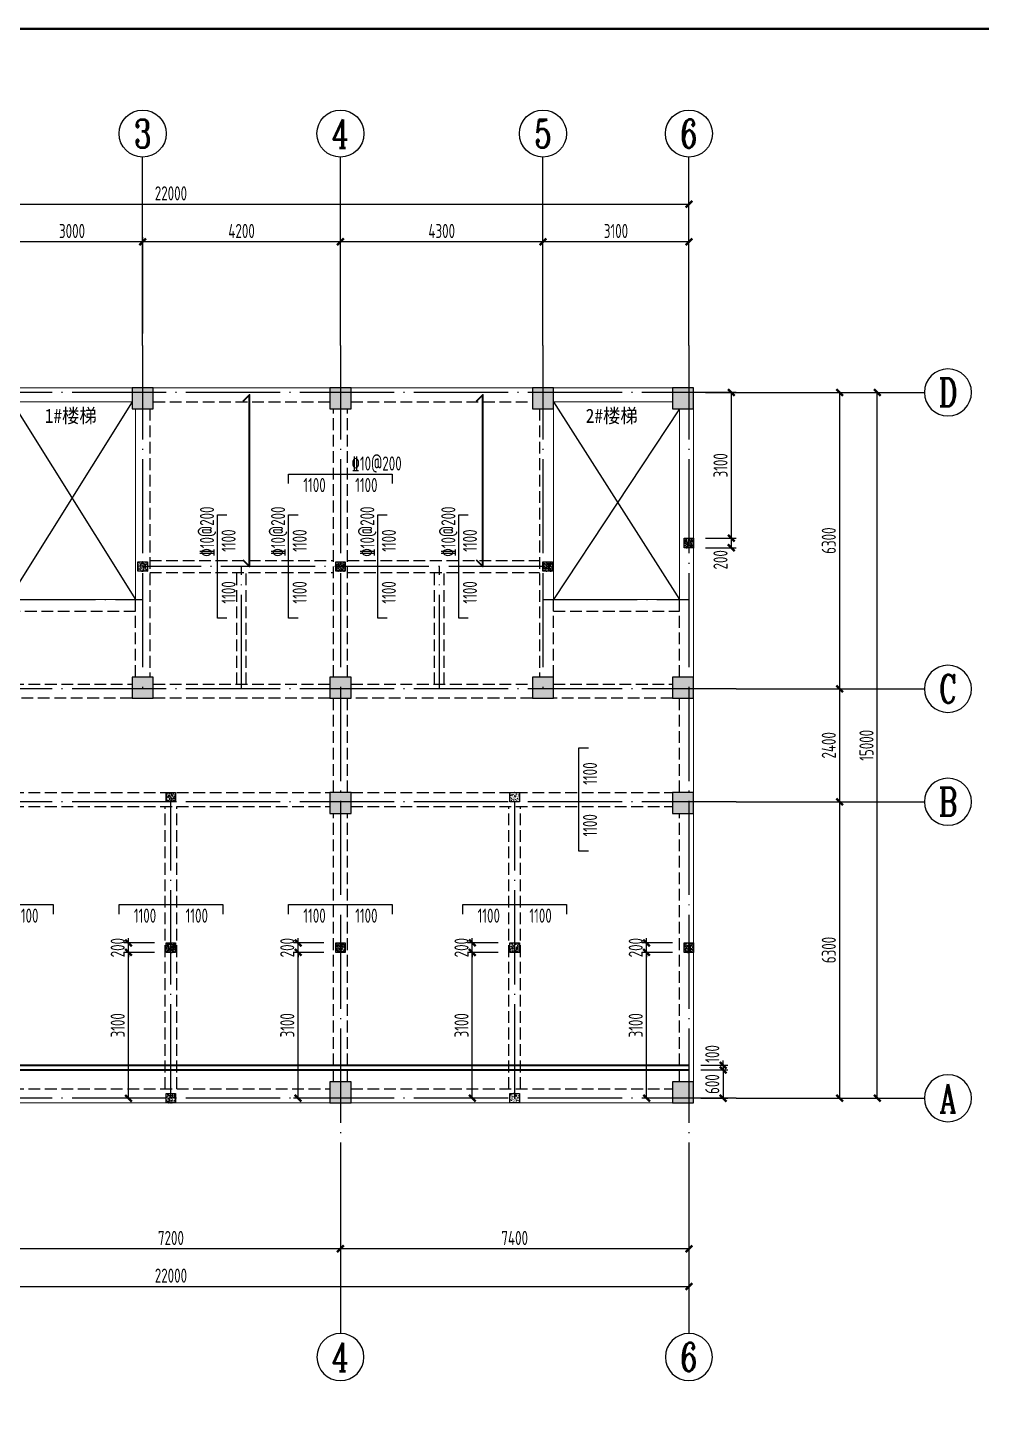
# Model space of a CAD drawing. Extents: x 9732137 to 18866768, y -962146 to 246094.
# Drawn here: x 9802854 to 9823110, y -452943 to -423681 of the extents above; entities that cross this region are included whole.
import ezdxf
from ezdxf.enums import TextEntityAlignment as Align

# ---------------------------------------------------------------- set-up
doc = ezdxf.new("R2010")
doc.units = 0
doc.header["$LTSCALE"] = 1000
for name, pattern in [('3', [500, 300, -200]), ('DASH', [0.35, 0.25, -0.1]), ('DOTE', [2.42, 2, -0.2, 0.02, -0.2])]:
    doc.linetypes.add(name, pattern=pattern)
doc.layers.get('0').update_dxf_attribs({"linetype": 'CONTINUOUS'})
doc.layers.get('Defpoints').update_dxf_attribs({"linetype": 'CONTINUOUS'})
for name, color, linetype in [('AXIS', 1, 'DOTE'), ('AXIS_DIM', 3, 'CONTINUOUS'), ('AXIS_NUM', 7, 'CONTINUOUS'), ('BORDER', 7, 'CONTINUOUS'), ('COLU', 7, 'CONTINUOUS'), ('DIM', 3, 'CONTINUOUS'), ('TEXT', 7, 'CONTINUOUS'), ('柱涂实', 54, 'CONTINUOUS'), ('梁虚线', 134, '3'), ('楼板负筋钢筋', 1, 'CONTINUOUS'), ('零厚板', 7, 'CONTINUOUS')]:
    doc.layers.add(name, color=color, linetype=linetype)
for name, color, linetype, lineweight in [('梁', 4, 'CONTINUOUS', 18), ('楼板正筋钢筋', 14, 'CONTINUOUS', 35), ('楼板负筋文字', 7, 'CONTINUOUS', 25), ('楼板负筋标注', 84, 'CONTINUOUS', 25)]:
    doc.layers.add(name, color=color, linetype=linetype, lineweight=lineweight)
doc.styles.add('STYLE3', font='simhei.ttf', dxfattribs={"width": 0.9})
doc.styles.add('TSSD_Axis', font='Complex.shx', dxfattribs={"width": 0.7, "bigfont": 'hztxt.shx'})
doc.styles.add('TSSD_Dimension', font='Tssdeng.shx', dxfattribs={"width": 0.7, "bigfont": 'hztxt.shx'})
doc.styles.add('TSSD_Rein', font='Tssdeng.shx', dxfattribs={"width": 0.7, "bigfont": 'hztxt.shx'})
doc.dimstyles.new('TSSD_100_100$0', dxfattribs={"dimtxt": 300, "dimasz": 100, "dimexe": 100, "dimexo": 250, "dimgap": 80, "dimtad": 1, "dimdec": 0, "dimzin": 0, "dimdsep": 46, "dimtxsty": 'TSSD_Dimension', "dimblk1": 'ARCHTICK', "dimblk2": 'ARCHTICK', "dimsah": 1, "dimcen": 0, "dimclrd": 3, "dimclre": 256, "dimclrt": 7, "dimadec": 1, "dimazin": 0, "dimtfac": 1, "dimtdec": 0, "dimtix": 1, "dimtmove": 2, "dimatfit": 3, "dimldrblk": 'ARCHTICK', "dimfxl": 1, "dimtolj": 1, "dimtzin": 0, "dimarcsym": 0})

# ---------------------------------------------------------------- blocks, each defined once
blk = doc.blocks.new('ts_axno')
at = {"color": 0, "linetype": 'ByBlock', "lineweight": -2}
blk.add_circle((0, 0), 0.5, dxfattribs=at)
at = {"color": 0, "linetype": 'ByBlock', "lineweight": -2, "style": 'TSSD_Axis', "width": 0.7}
blk.add_attdef('A', text='', height=0.6, dxfattribs=at).set_placement((0, 0), align=Align.MIDDLE_CENTER)
blk = doc.blocks.new('_ArchTick')
at = {"color": 0, "linetype": 'ByBlock', "const_width": 0.5}
blk.add_lwpolyline([(-0.71, -0.71), (0.71, 0.71)], dxfattribs=at)
blk = doc.blocks.new('*D443')
at = {"layer": 'AXIS_DIM', "lineweight": -2}
for p, q in [((9813799, -430185), (9813799, -428135)), ((9816899, -430185), (9816899, -428135))]:
    blk.add_line(p, q, dxfattribs=at)
at = {"layer": 'AXIS_DIM', "color": 3, "lineweight": -2}
blk.add_line((9816899, -428235), (9813799, -428235), dxfattribs=at)
at = {"layer": 'Defpoints', "color": 0}
for p in [(9813799, -428235), (9813799, -430435), (9816899, -430435)]:
    blk.add_point(p, dxfattribs=at)
at = {"layer": 'AXIS_DIM', "color": 3, "lineweight": -2, "xscale": 100, "yscale": 100, "zscale": 100, "rotation": 180}
blk.add_blockref('_ArchTick', (9813799, -428235), dxfattribs=at)
at = {"layer": 'AXIS_DIM', "color": 3, "lineweight": -2, "xscale": 100, "yscale": 100, "zscale": 100}
blk.add_blockref('_ArchTick', (9816899, -428235), dxfattribs=at)
at = {"layer": 'AXIS_DIM', "color": 7, "insert": (9815349, -428005), "char_height": 300, "attachment_point": 5, "style": 'TSSD_Dimension'}
blk.add_mtext('\\A1;3100', dxfattribs=at)
blk = doc.blocks.new('*D444')
at = {"layer": 'AXIS_DIM', "lineweight": -2}
for p, q in [((9809499, -430185), (9809499, -428135)), ((9813799, -430185), (9813799, -428135))]:
    blk.add_line(p, q, dxfattribs=at)
at = {"layer": 'AXIS_DIM', "color": 3, "lineweight": -2}
blk.add_line((9813799, -428235), (9809499, -428235), dxfattribs=at)
at = {"layer": 'Defpoints', "color": 0}
for p in [(9809499, -428235), (9809499, -430435), (9813799, -430435)]:
    blk.add_point(p, dxfattribs=at)
at = {"layer": 'AXIS_DIM', "color": 3, "lineweight": -2, "xscale": 100, "yscale": 100, "zscale": 100, "rotation": 180}
blk.add_blockref('_ArchTick', (9809499, -428235), dxfattribs=at)
at = {"layer": 'AXIS_DIM', "color": 3, "lineweight": -2, "xscale": 100, "yscale": 100, "zscale": 100}
blk.add_blockref('_ArchTick', (9813799, -428235), dxfattribs=at)
at = {"layer": 'AXIS_DIM', "color": 7, "insert": (9811649, -428005), "char_height": 300, "attachment_point": 5, "style": 'TSSD_Dimension'}
blk.add_mtext('\\A1;4300', dxfattribs=at)
blk = doc.blocks.new('*D445')
at = {"layer": 'AXIS_DIM', "lineweight": -2}
for p, q in [((9805299, -430185), (9805299, -428135)), ((9809499, -430185), (9809499, -428135))]:
    blk.add_line(p, q, dxfattribs=at)
at = {"layer": 'AXIS_DIM', "color": 3, "lineweight": -2}
blk.add_line((9809499, -428235), (9805299, -428235), dxfattribs=at)
at = {"layer": 'Defpoints', "color": 0}
for p in [(9805299, -428235), (9805299, -430435), (9809499, -430435)]:
    blk.add_point(p, dxfattribs=at)
at = {"layer": 'AXIS_DIM', "color": 3, "lineweight": -2, "xscale": 100, "yscale": 100, "zscale": 100, "rotation": 180}
blk.add_blockref('_ArchTick', (9805299, -428235), dxfattribs=at)
at = {"layer": 'AXIS_DIM', "color": 3, "lineweight": -2, "xscale": 100, "yscale": 100, "zscale": 100}
blk.add_blockref('_ArchTick', (9809499, -428235), dxfattribs=at)
at = {"layer": 'AXIS_DIM', "color": 7, "insert": (9807399, -428005), "char_height": 300, "attachment_point": 5, "style": 'TSSD_Dimension'}
blk.add_mtext('\\A1;4200', dxfattribs=at)
blk = doc.blocks.new('*D446')
at = {"layer": 'AXIS_DIM', "lineweight": -2}
for p, q in [((9802299, -430185), (9802299, -428135)), ((9805299, -430185), (9805299, -428135))]:
    blk.add_line(p, q, dxfattribs=at)
at = {"layer": 'AXIS_DIM', "color": 3, "lineweight": -2}
blk.add_line((9805299, -428235), (9802299, -428235), dxfattribs=at)
at = {"layer": 'Defpoints', "color": 0}
for p in [(9802299, -428235), (9802299, -430435), (9805299, -430435)]:
    blk.add_point(p, dxfattribs=at)
at = {"layer": 'AXIS_DIM', "color": 3, "lineweight": -2, "xscale": 100, "yscale": 100, "zscale": 100, "rotation": 180}
blk.add_blockref('_ArchTick', (9802299, -428235), dxfattribs=at)
at = {"layer": 'AXIS_DIM', "color": 3, "lineweight": -2, "xscale": 100, "yscale": 100, "zscale": 100}
blk.add_blockref('_ArchTick', (9805299, -428235), dxfattribs=at)
at = {"layer": 'AXIS_DIM', "color": 7, "insert": (9803799, -428005), "char_height": 300, "attachment_point": 5, "style": 'TSSD_Dimension'}
blk.add_mtext('\\A1;3000', dxfattribs=at)
blk = doc.blocks.new('*D448')
at = {"layer": 'AXIS_DIM', "lineweight": -2}
for p, q in [((9794899, -430185), (9794899, -427335)), ((9816899, -430185), (9816899, -427335))]:
    blk.add_line(p, q, dxfattribs=at)
at = {"layer": 'AXIS_DIM', "color": 3, "lineweight": -2}
blk.add_line((9794899, -427435), (9816899, -427435), dxfattribs=at)
at = {"layer": 'Defpoints', "color": 0}
for p in [(9816899, -427435), (9794899, -430435), (9816899, -430435)]:
    blk.add_point(p, dxfattribs=at)
at = {"layer": 'AXIS_DIM', "color": 3, "lineweight": -2, "xscale": 100, "yscale": 100, "zscale": 100, "rotation": 180}
blk.add_blockref('_ArchTick', (9794899, -427435), dxfattribs=at)
at = {"layer": 'AXIS_DIM', "color": 3, "lineweight": -2, "xscale": 100, "yscale": 100, "zscale": 100}
blk.add_blockref('_ArchTick', (9816899, -427435), dxfattribs=at)
at = {"layer": 'AXIS_DIM', "color": 7, "insert": (9805899, -427205), "char_height": 300, "attachment_point": 5, "style": 'TSSD_Dimension'}
blk.add_mtext('\\A1;22000', dxfattribs=at)
blk = doc.blocks.new('*D453')
at = {"layer": 'AXIS_DIM', "lineweight": -2}
for p, q in [((9809499, -447685), (9809499, -449735)), ((9816899, -447685), (9816899, -449735))]:
    blk.add_line(p, q, dxfattribs=at)
at = {"layer": 'AXIS_DIM', "color": 3, "lineweight": -2}
blk.add_line((9816899, -449635), (9809499, -449635), dxfattribs=at)
at = {"layer": 'Defpoints', "color": 0}
for p in [(9809499, -447435), (9816899, -447435), (9809499, -449635)]:
    blk.add_point(p, dxfattribs=at)
at = {"layer": 'AXIS_DIM', "color": 3, "lineweight": -2, "xscale": 100, "yscale": 100, "zscale": 100, "rotation": 180}
blk.add_blockref('_ArchTick', (9809499, -449635), dxfattribs=at)
at = {"layer": 'AXIS_DIM', "color": 3, "lineweight": -2, "xscale": 100, "yscale": 100, "zscale": 100}
blk.add_blockref('_ArchTick', (9816899, -449635), dxfattribs=at)
at = {"layer": 'AXIS_DIM', "color": 7, "insert": (9813199, -449405), "char_height": 300, "attachment_point": 5, "style": 'TSSD_Dimension'}
blk.add_mtext('\\A1;7400', dxfattribs=at)
blk = doc.blocks.new('*D454')
at = {"layer": 'AXIS_DIM', "lineweight": -2}
for p, q in [((9802299, -447685), (9802299, -449735)), ((9809499, -447685), (9809499, -449735))]:
    blk.add_line(p, q, dxfattribs=at)
at = {"layer": 'AXIS_DIM', "color": 3, "lineweight": -2}
blk.add_line((9809499, -449635), (9802299, -449635), dxfattribs=at)
at = {"layer": 'Defpoints', "color": 0}
for p in [(9802299, -447435), (9809499, -447435), (9802299, -449635)]:
    blk.add_point(p, dxfattribs=at)
at = {"layer": 'AXIS_DIM', "color": 3, "lineweight": -2, "xscale": 100, "yscale": 100, "zscale": 100, "rotation": 180}
blk.add_blockref('_ArchTick', (9802299, -449635), dxfattribs=at)
at = {"layer": 'AXIS_DIM', "color": 3, "lineweight": -2, "xscale": 100, "yscale": 100, "zscale": 100}
blk.add_blockref('_ArchTick', (9809499, -449635), dxfattribs=at)
at = {"layer": 'AXIS_DIM', "color": 7, "insert": (9805899, -449405), "char_height": 300, "attachment_point": 5, "style": 'TSSD_Dimension'}
blk.add_mtext('\\A1;7200', dxfattribs=at)
blk = doc.blocks.new('*D456')
at = {"layer": 'AXIS_DIM', "lineweight": -2}
for p, q in [((9794899, -447685), (9794899, -450535)), ((9816899, -447685), (9816899, -450535))]:
    blk.add_line(p, q, dxfattribs=at)
at = {"layer": 'AXIS_DIM', "color": 3, "lineweight": -2}
blk.add_line((9794899, -450435), (9816899, -450435), dxfattribs=at)
at = {"layer": 'Defpoints', "color": 0}
for p in [(9794899, -447435), (9816899, -447435), (9816899, -450435)]:
    blk.add_point(p, dxfattribs=at)
at = {"layer": 'AXIS_DIM', "color": 3, "lineweight": -2, "xscale": 100, "yscale": 100, "zscale": 100, "rotation": 180}
blk.add_blockref('_ArchTick', (9794899, -450435), dxfattribs=at)
at = {"layer": 'AXIS_DIM', "color": 3, "lineweight": -2, "xscale": 100, "yscale": 100, "zscale": 100}
blk.add_blockref('_ArchTick', (9816899, -450435), dxfattribs=at)
at = {"layer": 'AXIS_DIM', "color": 7, "insert": (9805899, -450205), "char_height": 300, "attachment_point": 5, "style": 'TSSD_Dimension'}
blk.add_mtext('\\A1;22000', dxfattribs=at)
blk = doc.blocks.new('*D457')
at = {"layer": 'AXIS_DIM', "lineweight": -2}
for p, q in [((9818149, -431435), (9820199, -431435)), ((9818149, -437735), (9820199, -437735))]:
    blk.add_line(p, q, dxfattribs=at)
at = {"layer": 'AXIS_DIM', "color": 3, "lineweight": -2}
blk.add_line((9820099, -431435), (9820099, -437735), dxfattribs=at)
at = {"layer": 'Defpoints', "color": 0}
for p in [(9817899, -431435), (9817899, -437735), (9820099, -437735)]:
    blk.add_point(p, dxfattribs=at)
at = {"layer": 'AXIS_DIM', "color": 3, "lineweight": -2, "xscale": 100, "yscale": 100, "zscale": 100}
for p, rotation in [((9820099, -431435), 90), ((9820099, -437735), 270)]:
    blk.add_blockref('_ArchTick', p, dxfattribs=dict(at, rotation=rotation))
at = {"layer": 'AXIS_DIM', "color": 7, "insert": (9819869, -434585), "char_height": 300, "attachment_point": 5, "rotation": 90, "style": 'TSSD_Dimension'}
blk.add_mtext('\\A1;6300', dxfattribs=at)
blk = doc.blocks.new('*D458')
at = {"layer": 'AXIS_DIM', "lineweight": -2}
for p, q in [((9818149, -437735), (9820199, -437735)), ((9818149, -440135), (9820199, -440135))]:
    blk.add_line(p, q, dxfattribs=at)
at = {"layer": 'AXIS_DIM', "color": 3, "lineweight": -2}
blk.add_line((9820099, -437735), (9820099, -440135), dxfattribs=at)
at = {"layer": 'Defpoints', "color": 0}
for p in [(9817899, -437735), (9817899, -440135), (9820099, -440135)]:
    blk.add_point(p, dxfattribs=at)
at = {"layer": 'AXIS_DIM', "color": 3, "lineweight": -2, "xscale": 100, "yscale": 100, "zscale": 100}
for p, rotation in [((9820099, -437735), 90), ((9820099, -440135), 270)]:
    blk.add_blockref('_ArchTick', p, dxfattribs=dict(at, rotation=rotation))
at = {"layer": 'AXIS_DIM', "color": 7, "insert": (9819869, -438935), "char_height": 300, "attachment_point": 5, "rotation": 90, "style": 'TSSD_Dimension'}
blk.add_mtext('\\A1;2400', dxfattribs=at)
blk = doc.blocks.new('*D459')
at = {"layer": 'AXIS_DIM', "lineweight": -2}
for p, q in [((9818149, -440135), (9820199, -440135)), ((9818149, -446435), (9820199, -446435))]:
    blk.add_line(p, q, dxfattribs=at)
at = {"layer": 'AXIS_DIM', "color": 3, "lineweight": -2}
blk.add_line((9820099, -440135), (9820099, -446435), dxfattribs=at)
at = {"layer": 'Defpoints', "color": 0}
for p in [(9817899, -440135), (9817899, -446435), (9820099, -446435)]:
    blk.add_point(p, dxfattribs=at)
at = {"layer": 'AXIS_DIM', "color": 3, "lineweight": -2, "xscale": 100, "yscale": 100, "zscale": 100}
for p, rotation in [((9820099, -440135), 90), ((9820099, -446435), 270)]:
    blk.add_blockref('_ArchTick', p, dxfattribs=dict(at, rotation=rotation))
at = {"layer": 'AXIS_DIM', "color": 7, "insert": (9819869, -443285), "char_height": 300, "attachment_point": 5, "rotation": 90, "style": 'TSSD_Dimension'}
blk.add_mtext('\\A1;6300', dxfattribs=at)
blk = doc.blocks.new('*D460')
at = {"layer": 'AXIS_DIM', "lineweight": -2}
for p, q in [((9818149, -431435), (9820999, -431435)), ((9818149, -446435), (9820999, -446435))]:
    blk.add_line(p, q, dxfattribs=at)
at = {"layer": 'AXIS_DIM', "color": 3, "lineweight": -2}
blk.add_line((9820899, -446435), (9820899, -431435), dxfattribs=at)
at = {"layer": 'Defpoints', "color": 0}
for p in [(9817899, -431435), (9820899, -431435), (9817899, -446435)]:
    blk.add_point(p, dxfattribs=at)
at = {"layer": 'AXIS_DIM', "color": 3, "lineweight": -2, "xscale": 100, "yscale": 100, "zscale": 100}
for p, rotation in [((9820899, -431435), 90), ((9820899, -446435), 270)]:
    blk.add_blockref('_ArchTick', p, dxfattribs=dict(at, rotation=rotation))
at = {"layer": 'AXIS_DIM', "color": 7, "insert": (9820669, -438935), "char_height": 300, "attachment_point": 5, "rotation": 90, "style": 'TSSD_Dimension'}
blk.add_mtext('\\A1;15000', dxfattribs=at)
blk = doc.blocks.new('GZ')
at = {"layer": 'TEXT'}
h = blk.add_hatch(dxfattribs=at)
h.set_pattern_fill('AR-CONC', color=6, scale=0.4, angle=180, style=0)
h.set_pattern_definition([(230, (3351996.74, 92641.444), (-72.873868, 6.375634), [7.62, -83.82]), (175, (3351996.74, 92641.44), (14.09713, -76.422657), [6.096, -67.056]), (280.451, (3351990.67, 92641.975), (-58.777, -70.046675), [6.476, -71.236]), (226.1842, (3351996.74, 92621.12), (-108.431616, 16.81693), [11.43, -125.73]), (276.6356, (3351987.7, 92622.52), (-94.961694, -98.970222), [9.714, -106.854]), (171.184, (3351996.74, 92621.12), (-94.96184, -98.970047), [9.144, -100.584]), (201, (3351986.58, 92626.204), (-60.645952, 40.906207), [7.62, -83.82]), (146, (3351986.58, 92626.2), (-24.720811, -73.675186), [6.096, -67.056]), (251.4514, (3351981.526, 92629.61), (-85.366596, -32.769143), [6.476, -71.236]), (217.5, (3351996.74, 92641.444), (-1.2354413, -33.8220155), [0, -66.2432, 0, -68.072, 0, -67.31]), (187.5, (3351996.74, 92641.444), (-26.727865, -40.07223), [0, -38.8112, 0, -64.7192, 0, -25.654]), (147.5, (3352019.397, 92641.444), (-54.236238, 2.2914976), [0, -25.4, 0, -79.248, 0, -105.156]), (137.5, (3352029.557, 92641.444), (-59.251673, -10.170596), [0, -33.02, 0, -52.6288, 0, -74.676])])
h.paths.add_polyline_path([(3162038, 237206), (3162238, 237206), (3162238, 237006), (3162038, 237006)])
at = {"color": 6}
blk.add_lwpolyline([(3162038, 237206), (3162238, 237206), (3162238, 237006), (3162038, 237006)], close=True, dxfattribs=at)
blk = doc.blocks.new('*D431')
at = {"layer": 'Defpoints', "color": 0}
for p in [(9804999, -443335), (9805799, -443335), (9805799, -446435)]:
    blk.add_point(p, dxfattribs=at)
at = {"layer": 'DIM', "lineweight": -2}
for p, q in [((9805549, -443335), (9804899, -443335)), ((9805549, -446435), (9804899, -446435))]:
    blk.add_line(p, q, dxfattribs=at)
at = {"layer": 'DIM', "color": 3, "lineweight": -2}
blk.add_line((9804999, -446435), (9804999, -443335), dxfattribs=at)
at = {"layer": 'DIM', "color": 3, "lineweight": -2, "xscale": 100, "yscale": 100, "zscale": 100}
for p, rotation in [((9804999, -443335), 90), ((9804999, -446435), 270)]:
    blk.add_blockref('_ArchTick', p, dxfattribs=dict(at, rotation=rotation))
at = {"layer": 'DIM', "color": 7, "insert": (9804769, -444885), "char_height": 300, "attachment_point": 5, "rotation": 90, "style": 'TSSD_Dimension'}
blk.add_mtext('\\A1;3100', dxfattribs=at)
blk = doc.blocks.new('*D432')
at = {"layer": 'Defpoints', "color": 0}
for p in [(9804999, -443135), (9805799, -443135), (9805799, -443335)]:
    blk.add_point(p, dxfattribs=at)
at = {"layer": 'DIM', "lineweight": -2}
for p, q in [((9805549, -443135), (9804899, -443135)), ((9805549, -443335), (9804899, -443335))]:
    blk.add_line(p, q, dxfattribs=at)
at = {"layer": 'DIM', "color": 3, "lineweight": -2}
for p, q in [((9804999, -443135), (9804999, -443035)), ((9804999, -443335), (9804999, -443135)), ((9804999, -443335), (9804999, -443435))]:
    blk.add_line(p, q, dxfattribs=at)
at = {"layer": 'DIM', "color": 3, "lineweight": -2, "xscale": 100, "yscale": 100, "zscale": 100}
for p, rotation in [((9804999, -443135), 270), ((9804999, -443335), 90)]:
    blk.add_blockref('_ArchTick', p, dxfattribs=dict(at, rotation=rotation))
at = {"layer": 'DIM', "color": 7, "insert": (9804769, -443235), "char_height": 300, "attachment_point": 5, "rotation": 90, "style": 'TSSD_Dimension'}
blk.add_mtext('\\A1;200', dxfattribs=at)
blk = doc.blocks.new('*D433')
at = {"layer": 'Defpoints', "color": 0}
for p in [(9808599, -443335), (9809399, -443335), (9809399, -446435)]:
    blk.add_point(p, dxfattribs=at)
at = {"layer": 'DIM', "lineweight": -2}
for p, q in [((9809149, -443335), (9808499, -443335)), ((9809149, -446435), (9808499, -446435))]:
    blk.add_line(p, q, dxfattribs=at)
at = {"layer": 'DIM', "color": 3, "lineweight": -2}
blk.add_line((9808599, -446435), (9808599, -443335), dxfattribs=at)
at = {"layer": 'DIM', "color": 3, "lineweight": -2, "xscale": 100, "yscale": 100, "zscale": 100}
for p, rotation in [((9808599, -443335), 90), ((9808599, -446435), 270)]:
    blk.add_blockref('_ArchTick', p, dxfattribs=dict(at, rotation=rotation))
at = {"layer": 'DIM', "color": 7, "insert": (9808369, -444885), "char_height": 300, "attachment_point": 5, "rotation": 90, "style": 'TSSD_Dimension'}
blk.add_mtext('\\A1;3100', dxfattribs=at)
blk = doc.blocks.new('*D434')
at = {"layer": 'Defpoints', "color": 0}
for p in [(9808599, -443135), (9809399, -443135), (9809399, -443335)]:
    blk.add_point(p, dxfattribs=at)
at = {"layer": 'DIM', "lineweight": -2}
for p, q in [((9809149, -443135), (9808499, -443135)), ((9809149, -443335), (9808499, -443335))]:
    blk.add_line(p, q, dxfattribs=at)
at = {"layer": 'DIM', "color": 3, "lineweight": -2}
for p, q in [((9808599, -443135), (9808599, -443035)), ((9808599, -443335), (9808599, -443135)), ((9808599, -443335), (9808599, -443435))]:
    blk.add_line(p, q, dxfattribs=at)
at = {"layer": 'DIM', "color": 3, "lineweight": -2, "xscale": 100, "yscale": 100, "zscale": 100}
for p, rotation in [((9808599, -443135), 270), ((9808599, -443335), 90)]:
    blk.add_blockref('_ArchTick', p, dxfattribs=dict(at, rotation=rotation))
at = {"layer": 'DIM', "color": 7, "insert": (9808369, -443235), "char_height": 300, "attachment_point": 5, "rotation": 90, "style": 'TSSD_Dimension'}
blk.add_mtext('\\A1;200', dxfattribs=at)
blk = doc.blocks.new('*D435')
at = {"layer": 'Defpoints', "color": 0}
for p in [(9812299, -443335), (9813099, -443335), (9813099, -446435)]:
    blk.add_point(p, dxfattribs=at)
at = {"layer": 'DIM', "lineweight": -2}
for p, q in [((9812849, -443335), (9812199, -443335)), ((9812849, -446435), (9812199, -446435))]:
    blk.add_line(p, q, dxfattribs=at)
at = {"layer": 'DIM', "color": 3, "lineweight": -2}
blk.add_line((9812299, -446435), (9812299, -443335), dxfattribs=at)
at = {"layer": 'DIM', "color": 3, "lineweight": -2, "xscale": 100, "yscale": 100, "zscale": 100}
for p, rotation in [((9812299, -443335), 90), ((9812299, -446435), 270)]:
    blk.add_blockref('_ArchTick', p, dxfattribs=dict(at, rotation=rotation))
at = {"layer": 'DIM', "color": 7, "insert": (9812069, -444885), "char_height": 300, "attachment_point": 5, "rotation": 90, "style": 'TSSD_Dimension'}
blk.add_mtext('\\A1;3100', dxfattribs=at)
blk = doc.blocks.new('*D436')
at = {"layer": 'Defpoints', "color": 0}
for p in [(9812299, -443135), (9813099, -443135), (9813099, -443335)]:
    blk.add_point(p, dxfattribs=at)
at = {"layer": 'DIM', "lineweight": -2}
for p, q in [((9812849, -443135), (9812199, -443135)), ((9812849, -443335), (9812199, -443335))]:
    blk.add_line(p, q, dxfattribs=at)
at = {"layer": 'DIM', "color": 3, "lineweight": -2}
for p, q in [((9812299, -443135), (9812299, -443035)), ((9812299, -443335), (9812299, -443135)), ((9812299, -443335), (9812299, -443435))]:
    blk.add_line(p, q, dxfattribs=at)
at = {"layer": 'DIM', "color": 3, "lineweight": -2, "xscale": 100, "yscale": 100, "zscale": 100}
for p, rotation in [((9812299, -443135), 270), ((9812299, -443335), 90)]:
    blk.add_blockref('_ArchTick', p, dxfattribs=dict(at, rotation=rotation))
at = {"layer": 'DIM', "color": 7, "insert": (9812069, -443235), "char_height": 300, "attachment_point": 5, "rotation": 90, "style": 'TSSD_Dimension'}
blk.add_mtext('\\A1;200', dxfattribs=at)
blk = doc.blocks.new('*D437')
at = {"layer": 'Defpoints', "color": 0}
for p in [(9815999, -443335), (9816799, -443335), (9816799, -446435)]:
    blk.add_point(p, dxfattribs=at)
at = {"layer": 'DIM', "lineweight": -2}
for p, q in [((9816549, -443335), (9815899, -443335)), ((9816549, -446435), (9815899, -446435))]:
    blk.add_line(p, q, dxfattribs=at)
at = {"layer": 'DIM', "color": 3, "lineweight": -2}
blk.add_line((9815999, -446435), (9815999, -443335), dxfattribs=at)
at = {"layer": 'DIM', "color": 3, "lineweight": -2, "xscale": 100, "yscale": 100, "zscale": 100}
for p, rotation in [((9815999, -443335), 90), ((9815999, -446435), 270)]:
    blk.add_blockref('_ArchTick', p, dxfattribs=dict(at, rotation=rotation))
at = {"layer": 'DIM', "color": 7, "insert": (9815769, -444885), "char_height": 300, "attachment_point": 5, "rotation": 90, "style": 'TSSD_Dimension'}
blk.add_mtext('\\A1;3100', dxfattribs=at)
blk = doc.blocks.new('*D438')
at = {"layer": 'Defpoints', "color": 0}
for p in [(9815999, -443135), (9816799, -443135), (9816799, -443335)]:
    blk.add_point(p, dxfattribs=at)
at = {"layer": 'DIM', "lineweight": -2}
for p, q in [((9816549, -443135), (9815899, -443135)), ((9816549, -443335), (9815899, -443335))]:
    blk.add_line(p, q, dxfattribs=at)
at = {"layer": 'DIM', "color": 3, "lineweight": -2}
for p, q in [((9815999, -443135), (9815999, -443035)), ((9815999, -443335), (9815999, -443135)), ((9815999, -443335), (9815999, -443435))]:
    blk.add_line(p, q, dxfattribs=at)
at = {"layer": 'DIM', "color": 3, "lineweight": -2, "xscale": 100, "yscale": 100, "zscale": 100}
for p, rotation in [((9815999, -443135), 270), ((9815999, -443335), 90)]:
    blk.add_blockref('_ArchTick', p, dxfattribs=dict(at, rotation=rotation))
at = {"layer": 'DIM', "color": 7, "insert": (9815769, -443235), "char_height": 300, "attachment_point": 5, "rotation": 90, "style": 'TSSD_Dimension'}
blk.add_mtext('\\A1;200', dxfattribs=at)
blk = doc.blocks.new('*D439')
at = {"layer": 'Defpoints', "color": 0}
for p in [(9816999, -434535), (9816999, -434735), (9817799, -434535)]:
    blk.add_point(p, dxfattribs=at)
at = {"layer": 'DIM', "lineweight": -2}
for p, q in [((9817249, -434535), (9817899, -434535)), ((9817249, -434735), (9817899, -434735))]:
    blk.add_line(p, q, dxfattribs=at)
at = {"layer": 'DIM', "color": 3, "lineweight": -2}
blk.add_line((9817799, -434735), (9817799, -434535), dxfattribs=at)
at = {"layer": 'DIM', "color": 3, "lineweight": -2, "xscale": 100, "yscale": 100, "zscale": 100}
for p, rotation in [((9817799, -434535), 90), ((9817799, -434735), 270)]:
    blk.add_blockref('_ArchTick', p, dxfattribs=dict(at, rotation=rotation))
at = {"layer": 'DIM', "color": 7, "insert": (9817569, -434993), "char_height": 300, "attachment_point": 5, "rotation": 90, "style": 'TSSD_Dimension'}
blk.add_mtext('\\A1;200', dxfattribs=at)
blk = doc.blocks.new('*D440')
at = {"layer": 'Defpoints', "color": 0}
for p in [(9816999, -431435), (9817799, -431435), (9816999, -434535)]:
    blk.add_point(p, dxfattribs=at)
at = {"layer": 'DIM', "lineweight": -2}
for p, q in [((9817249, -431435), (9817899, -431435)), ((9817249, -434535), (9817899, -434535))]:
    blk.add_line(p, q, dxfattribs=at)
at = {"layer": 'DIM', "color": 3, "lineweight": -2}
blk.add_line((9817799, -434535), (9817799, -431435), dxfattribs=at)
at = {"layer": 'DIM', "color": 3, "lineweight": -2, "xscale": 100, "yscale": 100, "zscale": 100}
for p, rotation in [((9817799, -431435), 90), ((9817799, -434535), 270)]:
    blk.add_blockref('_ArchTick', p, dxfattribs=dict(at, rotation=rotation))
at = {"layer": 'DIM', "color": 7, "insert": (9817569, -432985), "char_height": 300, "attachment_point": 5, "rotation": 90, "style": 'TSSD_Dimension'}
blk.add_mtext('\\A1;3100', dxfattribs=at)
blk = doc.blocks.new('*D522')
at = {"layer": 'Defpoints', "color": 0}
for p in [(9816899, -445735), (9816899, -445835), (9817624, -445835)]:
    blk.add_point(p, dxfattribs=at)
at = {"layer": 'DIM', "color": 3, "lineweight": -2}
for p, q in [((9817624, -445735), (9817624, -445635)), ((9817624, -445735), (9817624, -445835)), ((9817624, -445835), (9817624, -445935))]:
    blk.add_line(p, q, dxfattribs=at)
at = {"layer": 'DIM', "lineweight": -2}
for p, q in [((9817149, -445735), (9817724, -445735)), ((9817149, -445835), (9817724, -445835))]:
    blk.add_line(p, q, dxfattribs=at)
at = {"layer": 'DIM', "color": 3, "lineweight": -2, "xscale": 100, "yscale": 100, "zscale": 100}
for p, rotation in [((9817624, -445735), 270), ((9817624, -445835), 90)]:
    blk.add_blockref('_ArchTick', p, dxfattribs=dict(at, rotation=rotation))
at = {"layer": 'DIM', "color": 7, "insert": (9817394, -445493), "char_height": 300, "attachment_point": 5, "rotation": 90, "style": 'TSSD_Dimension'}
blk.add_mtext('\\A1;100', dxfattribs=at)
blk = doc.blocks.new('*D523')
at = {"layer": 'Defpoints', "color": 0}
for p in [(9816899, -445835), (9816899, -446435), (9817624, -446435)]:
    blk.add_point(p, dxfattribs=at)
at = {"layer": 'DIM', "lineweight": -2}
for p, q in [((9817149, -445835), (9817724, -445835)), ((9817149, -446435), (9817724, -446435))]:
    blk.add_line(p, q, dxfattribs=at)
at = {"layer": 'DIM', "color": 3, "lineweight": -2}
blk.add_line((9817624, -445835), (9817624, -446435), dxfattribs=at)
at = {"layer": 'DIM', "color": 3, "lineweight": -2, "xscale": 100, "yscale": 100, "zscale": 100}
for p, rotation in [((9817624, -445835), 90), ((9817624, -446435), 270)]:
    blk.add_blockref('_ArchTick', p, dxfattribs=dict(at, rotation=rotation))
at = {"layer": 'DIM', "color": 7, "insert": (9817394, -446135), "char_height": 300, "attachment_point": 5, "rotation": 90, "style": 'TSSD_Dimension'}
blk.add_mtext('\\A1;600', dxfattribs=at)

msp = doc.modelspace()

# ---------------------------------------------------------------- hatches: boundary and pattern name
at = {"layer": '柱涂实'}
for points in [[(9805523.5, -431785.1), (9805523.5, -431335.1), (9805073.5, -431335.1), (9805073.5, -431785.1)], [(9809723.5, -431785.1), (9809723.5, -431335.1), (9809273.5, -431335.1), (9809273.5, -431785.1)], [(9814023.5, -431785.1), (9814023.5, -431335.1), (9813573.5, -431335.1), (9813573.5, -431785.1)], [(9816998.5, -431785.1), (9816998.5, -431335.1), (9816548.5, -431335.1), (9816548.5, -431785.1)], [(9805523.5, -437935.1), (9805523.5, -437485.1), (9805073.5, -437485.1), (9805073.5, -437935.1)], [(9809723.5, -437935.1), (9809723.5, -437485.1), (9809273.5, -437485.1), (9809273.5, -437935.1)], [(9814023.5, -437935.1), (9814023.5, -437485.1), (9813573.5, -437485.1), (9813573.5, -437935.1)], [(9816998.5, -437935.1), (9816998.5, -437485.1), (9816548.5, -437485.1), (9816548.5, -437935.1)], [(9809723.5, -440385.1), (9809723.5, -439935.1), (9809273.5, -439935.1), (9809273.5, -440385.1)], [(9816998.5, -440385.1), (9816998.5, -439935.1), (9816548.5, -439935.1), (9816548.5, -440385.1)], [(9809723.5, -446535.1), (9809723.5, -446085.1), (9809273.5, -446085.1), (9809273.5, -446535.1)], [(9816998.5, -446535.1), (9816998.5, -446085.1), (9816548.5, -446085.1), (9816548.5, -446535.1)]]:
    msp.add_hatch(color=256, dxfattribs=at).paths.add_polyline_path(points)

# ---------------------------------------------------------------- linework, layer by layer
at = {"color": 2, "const_width": 40, "elevation": 0}
for points in [[(9794898.5, -445735.1), (9816898.5, -445735.1)], [(9794898.5, -445835.1), (9816898.5, -445835.1)]]:
    msp.add_lwpolyline(points, dxfattribs=at)
at = {"layer": 'AXIS'}
for p, q in [((9805298.5, -430435.1, 0), (9805298.5, -437735.1, 0)), ((9809498.5, -430435.1, 0), (9809498.5, -447435.1, 0)), ((9813798.5, -430435.1, 0), (9813798.5, -437735.1, 0)), ((9816898.5, -430435.1, 0), (9816898.5, -447435.1, 0)), ((9817898.5, -431435.1, 0), (9793898.5, -431435.1, 0)), ((9813798.5, -435135.1, 0), (9805298.5, -435135.1, 0)), ((9807398.5, -437735.1), (9807398.5, -435135.1)), ((9811598.5, -437735.1), (9811598.5, -435135.1)), ((9802298.5, -435835.1), (9805298.5, -435835.1)), ((9813798.5, -435835.1), (9816898.5, -435835.1)), ((9817898.5, -437735.1, 0), (9793898.5, -437735.1, 0)), ((9817898.5, -440135.1, 0), (9793898.5, -440135.1, 0)), ((9805898.5, -446435.1), (9805898.5, -440135.1)), ((9813198.5, -446435.1), (9813198.5, -440135.1)), ((9817898.5, -446435.1, 0), (9793898.5, -446435.1, 0))]:
    msp.add_line(p, q, dxfattribs=at)
at = {"layer": 'AXIS_NUM'}
for p, q in [((9805298.5, -430435.1, 0), (9805298.5, -426435.1, 0)), ((9809498.5, -430435.1, 0), (9809498.5, -426435.1, 0)), ((9813798.5, -430435.1, 0), (9813798.5, -426435.1, 0)), ((9816898.5, -430435.1, 0), (9816898.5, -426435.1, 0)), ((9817898.5, -431435.1, 0), (9821898.5, -431435.1, 0)), ((9817898.5, -437735.1, 0), (9821898.5, -437735.1, 0)), ((9817898.5, -440135.1, 0), (9821898.5, -440135.1, 0)), ((9817898.5, -446435.1, 0), (9821898.5, -446435.1, 0)), ((9809498.5, -447435.1, 0), (9809498.5, -451435.1, 0)), ((9816898.5, -447435.1, 0), (9816898.5, -451435.1, 0))]:
    msp.add_line(p, q, dxfattribs=at)
at = {"layer": 'BORDER', "const_width": 50}
msp.add_lwpolyline([(9779556.8, -463706.3), (9779556.8, -423706.3), (9835456.8, -423706.3), (9835456.8, -463706.3)], close=True, dxfattribs=at)
at = {"layer": 'COLU', "ltscale": 1}
for points in [[(9805523.5, -431785.1), (9805523.5, -431335.1), (9805073.5, -431335.1), (9805073.5, -431785.1)], [(9809723.5, -431785.1), (9809723.5, -431335.1), (9809273.5, -431335.1), (9809273.5, -431785.1)], [(9814023.5, -431785.1), (9814023.5, -431335.1), (9813573.5, -431335.1), (9813573.5, -431785.1)], [(9816998.5, -431785.1), (9816998.5, -431335.1), (9816548.5, -431335.1), (9816548.5, -431785.1)], [(9805523.5, -437935.1), (9805523.5, -437485.1), (9805073.5, -437485.1), (9805073.5, -437935.1)], [(9809723.5, -437935.1), (9809723.5, -437485.1), (9809273.5, -437485.1), (9809273.5, -437935.1)], [(9814023.5, -437935.1), (9814023.5, -437485.1), (9813573.5, -437485.1), (9813573.5, -437935.1)], [(9816998.5, -437935.1), (9816998.5, -437485.1), (9816548.5, -437485.1), (9816548.5, -437935.1)], [(9809723.5, -440385.1), (9809723.5, -439935.1), (9809273.5, -439935.1), (9809273.5, -440385.1)], [(9816998.5, -440385.1), (9816998.5, -439935.1), (9816548.5, -439935.1), (9816548.5, -440385.1)], [(9809723.5, -446535.1), (9809723.5, -446085.1), (9809273.5, -446085.1), (9809273.5, -446535.1)], [(9816998.5, -446535.1), (9816998.5, -446085.1), (9816548.5, -446085.1), (9816548.5, -446535.1)]]:
    msp.add_lwpolyline(points, close=True, dxfattribs=at)
at = {"layer": '柱涂实', "linetype": 'Continuous'}
for points in [[(9805523.5, -431785.1), (9805523.5, -431335.1), (9805073.5, -431335.1), (9805073.5, -431785.1)], [(9809723.5, -431785.1), (9809723.5, -431335.1), (9809273.5, -431335.1), (9809273.5, -431785.1)], [(9814023.5, -431785.1), (9814023.5, -431335.1), (9813573.5, -431335.1), (9813573.5, -431785.1)], [(9816998.5, -431785.1), (9816998.5, -431335.1), (9816548.5, -431335.1), (9816548.5, -431785.1)], [(9805523.5, -437935.1), (9805523.5, -437485.1), (9805073.5, -437485.1), (9805073.5, -437935.1)], [(9809723.5, -437935.1), (9809723.5, -437485.1), (9809273.5, -437485.1), (9809273.5, -437935.1)], [(9814023.5, -437935.1), (9814023.5, -437485.1), (9813573.5, -437485.1), (9813573.5, -437935.1)], [(9816998.5, -437935.1), (9816998.5, -437485.1), (9816548.5, -437485.1), (9816548.5, -437935.1)], [(9809723.5, -440385.1), (9809723.5, -439935.1), (9809273.5, -439935.1), (9809273.5, -440385.1)], [(9816998.5, -440385.1), (9816998.5, -439935.1), (9816548.5, -439935.1), (9816548.5, -440385.1)], [(9809723.5, -446535.1), (9809723.5, -446085.1), (9809273.5, -446085.1), (9809273.5, -446535.1)], [(9816998.5, -446535.1), (9816998.5, -446085.1), (9816548.5, -446085.1), (9816548.5, -446535.1)]]:
    msp.add_lwpolyline(points, close=True, dxfattribs=at)
at = {"layer": '梁', "ltscale": 1}
for p, q in [((9802523.5, -431335.1), (9805073.5, -431335.1)), ((9805523.5, -431335.1), (9809273.5, -431335.1)), ((9809723.5, -431335.1), (9813573.5, -431335.1)), ((9814023.5, -431335.1), (9816548.5, -431335.1)), ((9802523.5, -431635.1), (9805073.5, -431635.1)), ((9805148.5, -435835.1), (9805148.5, -431785.1)), ((9814023.5, -431635.1), (9816548.5, -431635.1)), ((9814023.5, -435835.1), (9814023.5, -431785.1)), ((9816698.5, -435835.1), (9816698.5, -431785.1)), ((9816998.5, -431785.1, 0), (9816998.5, -437485.1, 0)), ((9802448.5, -435835.1), (9805148.5, -435835.1)), ((9814023.5, -435835.1), (9816698.5, -435835.1)), ((9816998.5, -437935.1, 0), (9816998.5, -439935.1, 0)), ((9816998.5, -440385.1, 0), (9816998.5, -446085.1, 0)), ((9802523.5, -446535.1), (9809273.5, -446535.1)), ((9809723.5, -446535.1), (9816548.5, -446535.1))]:
    msp.add_line(p, q, dxfattribs=at)
at = {"layer": '梁虚线', "linetype": 'DASH', "ltscale": 1}
for p, q in [((9805448.5, -431785.1, 0), (9805448.5, -437485.1, 0)), ((9805523.5, -431635.1), (9809273.5, -431635.1)), ((9809348.5, -437485.1), (9809348.5, -431785.1)), ((9809648.5, -437485.1), (9809648.5, -431785.1)), ((9809723.5, -431635.1), (9813573.5, -431635.1)), ((9813723.5, -431785.1, 0), (9813723.5, -437485.1, 0)), ((9805448.5, -435010.1), (9809348.5, -435010.1)), ((9809648.5, -435010.1), (9813723.5, -435010.1)), ((9805448.5, -435260.1), (9809348.5, -435260.1)), ((9807298.5, -437635.1), (9807298.5, -435260.1)), ((9807498.5, -437635.1), (9807498.5, -435260.1)), ((9809648.5, -435260.1), (9813723.5, -435260.1)), ((9811498.5, -437635.1), (9811498.5, -435260.1)), ((9811698.5, -437635.1), (9811698.5, -435260.1)), ((9805148.5, -437485.1), (9805148.5, -435835.1)), ((9814023.5, -437485.1), (9814023.5, -435835.1)), ((9816698.5, -437485.1), (9816698.5, -435835.1)), ((9802448.5, -436085.1), (9805148.5, -436085.1)), ((9814023.5, -436085.1), (9816698.5, -436085.1)), ((9802523.5, -437635.1), (9805073.5, -437635.1)), ((9805523.5, -437635.1), (9809273.5, -437635.1)), ((9809723.5, -437635.1), (9813573.5, -437635.1)), ((9814023.5, -437635.1), (9816548.5, -437635.1)), ((9805073.5, -437935.1, 0), (9802523.5, -437935.1, 0)), ((9809273.5, -437935.1, 0), (9805523.5, -437935.1, 0)), ((9809348.5, -439935.1), (9809348.5, -437935.1)), ((9809648.5, -439935.1), (9809648.5, -437935.1)), ((9813573.5, -437935.1, 0), (9809723.5, -437935.1, 0)), ((9816548.5, -437935.1, 0), (9814023.5, -437935.1, 0)), ((9816698.5, -439935.1), (9816698.5, -437935.1)), ((9802523.5, -439935.1), (9809273.5, -439935.1)), ((9809723.5, -439935.1), (9816548.5, -439935.1)), ((9802523.5, -440235.1), (9809273.5, -440235.1)), ((9805773.5, -446235.1), (9805773.5, -440235.1)), ((9806023.5, -446235.1), (9806023.5, -440235.1)), ((9809348.5, -446085.1), (9809348.5, -440385.1)), ((9809648.5, -446085.1), (9809648.5, -440385.1)), ((9809723.5, -440235.1), (9816548.5, -440235.1)), ((9813073.5, -446235.1), (9813073.5, -440235.1)), ((9813323.5, -446235.1), (9813323.5, -440235.1)), ((9816698.5, -446085.1), (9816698.5, -440385.1)), ((9802523.5, -446235.1), (9809273.5, -446235.1)), ((9809723.5, -446235.1), (9816548.5, -446235.1))]:
    msp.add_line(p, q, dxfattribs=at)
at = {"layer": '楼板正筋钢筋', "ltscale": 1}
for points in [[(9807422.4, -434993.6), (9807563.8, -435135.1), (9807563.8, -431485.1), (9807422.3, -431626.5)], [(9812381.1, -434993.6), (9812522.6, -435135.1), (9812522.5, -431485.1), (9812381.1, -431626.5)]]:
    msp.add_lwpolyline(points, dxfattribs=at)
at = {"layer": '楼板负筋钢筋', "ltscale": 1}
for points in [[(9808398.5, -433370.1), (9808398.5, -433170.1), (9810598.5, -433170.1), (9810598.5, -433370.1)], [(9807088.5, -436235.1), (9806888.5, -436235.1), (9806888.5, -434035.1), (9807088.5, -434035.1)], [(9808598, -436235.1), (9808398, -436235.1), (9808398, -434035.1), (9808598, -434035.1)], [(9810492.4, -436235.1), (9810292.4, -436235.1), (9810292.4, -434035.1), (9810492.4, -434035.1)], [(9812213.5, -436235.1), (9812013.5, -436235.1), (9812013.5, -434035.1), (9812213.5, -434035.1)], [(9814763.5, -441185.1), (9814563.5, -441185.1), (9814563.5, -438985.1), (9814763.5, -438985.1)], [(9801198.5, -442520.9), (9801198.5, -442320.9), (9803398.5, -442320.9), (9803398.5, -442520.9)], [(9804798.5, -442520.9), (9804798.5, -442320.9), (9806998.5, -442320.9), (9806998.5, -442520.9)], [(9808398.6, -442520.9), (9808398.6, -442320.9), (9810598.6, -442320.9), (9810598.6, -442520.9)], [(9812098.5, -442520.9), (9812098.5, -442320.9), (9814298.5, -442320.9), (9814298.5, -442520.9)]]:
    msp.add_lwpolyline(points, dxfattribs=at)
at = {"layer": '零厚板', "ltscale": 1}
for p, q in [((9805073.5, -431635.1), (9802448.5, -435835.1)), ((9802523.5, -431635.1), (9805148.5, -435835.1)), ((9814023.5, -431635.1), (9816698.5, -435835.1)), ((9816698.5, -431785.1), (9814023.5, -435835.1))]:
    msp.add_line(p, q, dxfattribs=at)

# ---------------------------------------------------------------- block references
at = {"color": 0}
for p in [(6654760.7, -671741.1, 0), (6643160.7, -672241.1, 0), (6647360.7, -672241.1, 0), (6651760.7, -672241.1, 0), (6643760.7, -677141.1, 0), (6651060.7, -677141.1, 0), (6643760.7, -680341.1, 0), (6647360.7, -680341.1, 0), (6651060.7, -680341.1, 0), (6654760.7, -680341.1, 0), (6643760.7, -683541.1, 0), (6651060.7, -683541.1, 0)]:
    msp.add_blockref('GZ', p, dxfattribs=at)
at = {"layer": 'AXIS_NUM'}
ref = msp.add_blockref('ts_axno', (9805298.5, -425935.1, 0), dxfattribs=dict(at, xscale=1000, yscale=1000, zscale=1000))
ref.add_attrib('3', '3', dxfattribs={"height": 600, "style": 'TSSD_Axis', "width": 0.7}).set_placement((9805298.5, -425935.1, 0), align=Align.MIDDLE_CENTER)
ref = msp.add_blockref('ts_axno', (9809498.5, -425935.1, 0), dxfattribs=dict(at, xscale=1000, yscale=1000, zscale=1000))
ref.add_attrib('4', '4', dxfattribs={"height": 600, "style": 'TSSD_Axis', "width": 0.7}).set_placement((9809498.5, -425935.1, 0), align=Align.MIDDLE_CENTER)
ref = msp.add_blockref('ts_axno', (9813798.5, -425935.1, 0), dxfattribs=dict(at, xscale=1000, yscale=1000, zscale=1000))
ref.add_attrib('5', '5', dxfattribs={"height": 600, "style": 'TSSD_Axis', "width": 0.7}).set_placement((9813798.5, -425935.1, 0), align=Align.MIDDLE_CENTER)
ref = msp.add_blockref('ts_axno', (9816898.5, -425935.1, 0), dxfattribs=dict(at, xscale=1000, yscale=1000, zscale=1000))
ref.add_attrib('6', '6', dxfattribs={"height": 600, "style": 'TSSD_Axis', "width": 0.7}).set_placement((9816898.5, -425935.1, 0), align=Align.MIDDLE_CENTER)
ref = msp.add_blockref('ts_axno', (9822398.5, -431435.1, 0), dxfattribs=dict(at, xscale=-1000, yscale=1000, zscale=1000))
ref.add_attrib('D', 'D', dxfattribs={"height": 600, "style": 'TSSD_Axis', "width": 0.7}).set_placement((9822398.5, -431435.1, 0), align=Align.MIDDLE_CENTER)
ref = msp.add_blockref('ts_axno', (9822398.5, -437735.1, 0), dxfattribs=dict(at, xscale=-1000, yscale=1000, zscale=1000))
ref.add_attrib('C', 'C', dxfattribs={"height": 600, "style": 'TSSD_Axis', "width": 0.7}).set_placement((9822398.5, -437735.1, 0), align=Align.MIDDLE_CENTER)
ref = msp.add_blockref('ts_axno', (9822398.5, -440135.1, 0), dxfattribs=dict(at, xscale=-1000, yscale=1000, zscale=1000))
ref.add_attrib('B', 'B', dxfattribs={"height": 600, "style": 'TSSD_Axis', "width": 0.7}).set_placement((9822398.5, -440135.1, 0), align=Align.MIDDLE_CENTER)
ref = msp.add_blockref('ts_axno', (9822398.5, -446435.1, 0), dxfattribs=dict(at, xscale=-1000, yscale=1000, zscale=1000))
ref.add_attrib('A', 'A', dxfattribs={"height": 600, "style": 'TSSD_Axis', "width": 0.7}).set_placement((9822398.5, -446435.1, 0), align=Align.MIDDLE_CENTER)
ref = msp.add_blockref('ts_axno', (9809498.5, -451935.1, 0), dxfattribs=dict(at, xscale=-1000, yscale=1000, zscale=1000, rotation=180))
ref.add_attrib('4', '4', dxfattribs={"height": 600, "style": 'TSSD_Axis', "width": 0.7}).set_placement((9809498.5, -451935.1, 0), align=Align.MIDDLE_CENTER)
ref = msp.add_blockref('ts_axno', (9816898.5, -451935.1, 0), dxfattribs=dict(at, xscale=-1000, yscale=1000, zscale=1000, rotation=180))
ref.add_attrib('6', '6', dxfattribs={"height": 600, "style": 'TSSD_Axis', "width": 0.7}).set_placement((9816898.5, -451935.1, 0), align=Align.MIDDLE_CENTER)

# ---------------------------------------------------------------- texts
at = {"layer": 'TEXT', "color": 6, "style": 'STYLE3', "width": 0.9}
for s, p in [('1#楼梯', (9803219.1, -432082.5)), ('2#楼梯', (9814706.6, -432082.5))]:
    msp.add_text(s, height=300, dxfattribs=at).set_placement(p)
at = {"layer": '楼板负筋文字', "style": 'TSSD_Rein', "width": 0.7}
msp.add_text('%%13210@200', height=300, dxfattribs=at).set_placement((9809732.3, -433095.9))
for p in [(9806814.4, -434926.3), (9808323.9, -434926.3), (9810218.2, -434926.3), (9811939.4, -434926.3)]:
    msp.add_text('%%13210@200', height=300, rotation=450, dxfattribs=at).set_placement(p)
at = {"layer": '楼板负筋标注', "style": 'TSSD_Rein', "width": 0.7}
for p in [(9808948.5, -433254.2), (9810048.5, -433254.2), (9802848.5, -442405), (9805348.5, -442405), (9806448.5, -442405), (9808948.6, -442405), (9810048.6, -442405), (9812648.5, -442405), (9813748.5, -442405)]:
    msp.add_text('1100', height=300, dxfattribs=at).set_placement(p, align=Align.TOP_CENTER)
for p in [(9806972.7, -434585.1), (9808482.2, -434585.1), (9810376.5, -434585.1), (9812097.7, -434585.1), (9806972.7, -435685.1), (9808482.2, -435685.1), (9810376.5, -435685.1), (9812097.7, -435685.1), (9814647.7, -439535.1), (9814647.7, -440635.1)]:
    msp.add_text('1100', height=300, rotation=90, dxfattribs=at).set_placement(p, align=Align.TOP_CENTER)

# ---------------------------------------------------------------- dimensions: what is measured, and where the dimension line sits
at = {"layer": 'AXIS_DIM'}
for base, p1, p2, picture, middle in [((9816898.5, -427435.1, 0), (9794898.5, -430435.1, 0), (9816898.5, -430435.1, 0), '*D448', (9805898.5, -427205.1, 0)), ((9802298.5, -428235.1, 0), (9805298.5, -430435.1, 0), (9802298.5, -430435.1, 0), '*D446', (9803798.5, -428005.1, 0)), ((9805298.5, -428235.1, 0), (9809498.5, -430435.1, 0), (9805298.5, -430435.1, 0), '*D445', (9807398.5, -428005.1, 0)), ((9809498.5, -428235.1, 0), (9813798.5, -430435.1, 0), (9809498.5, -430435.1, 0), '*D444', (9811648.5, -428005.1, 0)), ((9813798.5, -428235.1, 0), (9816898.5, -430435.1, 0), (9813798.5, -430435.1, 0), '*D443', (9815348.5, -428005.1, 0)), ((9816898.5, -450435.1, 0), (9794898.5, -447435.1, 0), (9816898.5, -447435.1, 0), '*D456', (9805898.5, -450205.1, 0)), ((9802298.5, -449635.1, 0), (9809498.5, -447435.1, 0), (9802298.5, -447435.1, 0), '*D454', (9805898.5, -449405.1, 0)), ((9809498.5, -449635.1, 0), (9816898.5, -447435.1, 0), (9809498.5, -447435.1, 0), '*D453', (9813198.5, -449405.1, 0))]:
    dim = msp.add_linear_dim(base=base, p1=p1, p2=p2, dimstyle='TSSD_100_100$0', dxfattribs=at)
    dim.commit()
    dim.dimension.update_dxf_attribs({"geometry": picture, "text_midpoint": middle})
for base, p1, p2, picture, middle in [((9820098.5, -437735.1, 0), (9817898.5, -431435.1, 0), (9817898.5, -437735.1, 0), '*D457', (9819868.5, -434585.1, 0)), ((9820898.5, -431435.1, 0), (9817898.5, -446435.1, 0), (9817898.5, -431435.1, 0), '*D460', (9820668.5, -438935.1, 0)), ((9820098.5, -440135.1, 0), (9817898.5, -437735.1, 0), (9817898.5, -440135.1, 0), '*D458', (9819868.5, -438935.1, 0)), ((9820098.5, -446435.1, 0), (9817898.5, -440135.1, 0), (9817898.5, -446435.1, 0), '*D459', (9819868.5, -443285.1, 0))]:
    dim = msp.add_linear_dim(base=base, p1=p1, p2=p2, angle=90, dimstyle='TSSD_100_100$0', dxfattribs=at)
    dim.commit()
    dim.dimension.update_dxf_attribs({"geometry": picture, "text_midpoint": middle})
at = {"layer": 'DIM'}
for base, p1, p2, picture, middle in [((9817798.5, -431435.1, 0), (9816998.5, -434535.1, 0), (9816998.5, -431435.1, 0), '*D440', (9817568.5, -432985.1, 0)), ((9804998.5, -443135.1, 0), (9805798.5, -443335.1, 0), (9805798.5, -443135.1, 0), '*D432', (9804768.5, -443235.1, 0)), ((9808598.5, -443135.1, 0), (9809398.5, -443335.1, 0), (9809398.5, -443135.1, 0), '*D434', (9808368.5, -443235.1, 0)), ((9812298.5, -443135.1, 0), (9813098.5, -443335.1, 0), (9813098.5, -443135.1, 0), '*D436', (9812068.5, -443235.1, 0)), ((9815998.5, -443135.1, 0), (9816798.5, -443335.1, 0), (9816798.5, -443135.1, 0), '*D438', (9815768.5, -443235.1, 0)), ((9804998.5, -443335.1, 0), (9805798.5, -446435.1, 0), (9805798.5, -443335.1, 0), '*D431', (9804768.5, -444885.1, 0)), ((9808598.5, -443335.1, 0), (9809398.5, -446435.1, 0), (9809398.5, -443335.1, 0), '*D433', (9808368.5, -444885.1, 0)), ((9812298.5, -443335.1, 0), (9813098.5, -446435.1, 0), (9813098.5, -443335.1, 0), '*D435', (9812068.5, -444885.1, 0)), ((9815998.5, -443335.1, 0), (9816798.5, -446435.1, 0), (9816798.5, -443335.1, 0), '*D437', (9815768.5, -444885.1, 0)), ((9817624.2, -446435.1, 0), (9816898.5, -445835.1, 0), (9816898.5, -446435.1, 0), '*D523', (9817394.2, -446135.1, 0))]:
    dim = msp.add_linear_dim(base=base, p1=p1, p2=p2, angle=90, dimstyle='TSSD_100_100$0', dxfattribs=at)
    dim.commit()
    dim.dimension.update_dxf_attribs({"geometry": picture, "text_midpoint": middle})
for base, p1, p2, picture, middle in [((9817798.5, -434535.1, 0), (9816998.5, -434735.1, 0), (9816998.5, -434535.1, 0), '*D439', (9817568.5, -434993.1, 0)), ((9817624.2, -445835.1, 0), (9816898.5, -445735.1, 0), (9816898.5, -445835.1, 0), '*D522', (9817394.2, -445493.1, 0))]:
    dim = msp.add_linear_dim(base=base, p1=p1, p2=p2, angle=90, dimstyle='TSSD_100_100$0', dxfattribs=at)
    dim.commit()
    dim.dimension.update_dxf_attribs({"geometry": picture, "text_midpoint": middle, "dimtype": 160})

doc.saveas('drawing.dxf')
